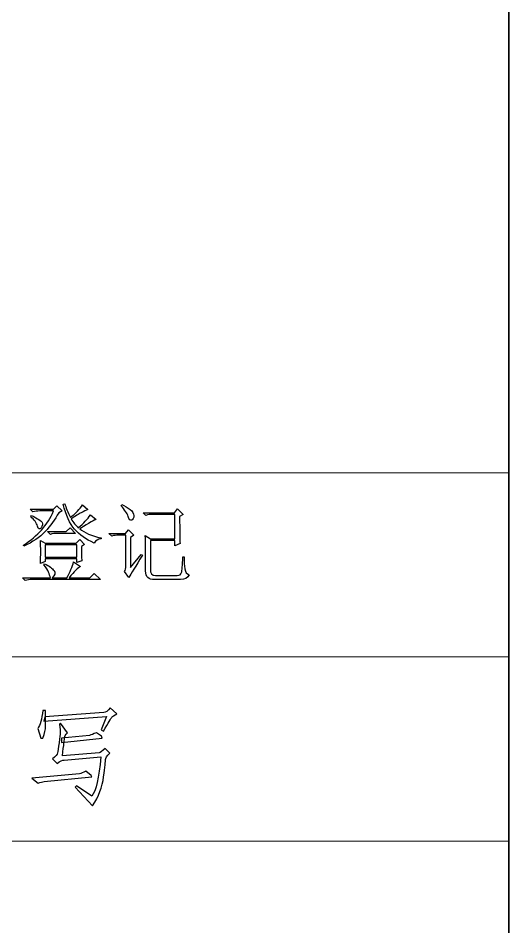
# Model space of a CAD drawing. Header units: millimetres. Extents: x -894 to 2281, y 379 to 1725.
# Drawn here: x -833.6 to -773.8, y 718.7 to 829.5 of the extents above; entities that cross this region are included whole.
import ezdxf

# ---------------------------------------------------------------- set-up
doc = ezdxf.new("R2010")
doc.units = ezdxf.units.MM
doc.layers.add('layer 1', color=7, linetype='Continuous')

msp = doc.modelspace()

# ---------------------------------------------------------------- linework, layer by layer
at = {"layer": 'layer 1', "lineweight": 35}
msp.add_open_spline([(-773.752, 1690.598), (-773.752, 1690.598), (-773.752, 401.164), (-773.752, 401.164)], degree=3, dxfattribs=at)
at = {"layer": 'layer 1', "color": 1, "lineweight": 9}
for points in [[(-773.752, 774.066), (-773.752, 774.066), (-894.236, 774.066), (-894.236, 774.066)], [(-773.752, 774.066), (-773.752, 774.066), (-773.752, 774.066), (-773.752, 774.066)], [(-773.752, 751.602), (-773.752, 751.602), (-894.236, 751.602), (-894.236, 751.602)], [(-773.752, 751.602), (-773.752, 751.602), (-773.752, 751.602), (-773.752, 751.602)], [(-773.752, 729.138), (-773.752, 729.138), (-894.236, 729.138), (-894.236, 729.138)], [(-773.752, 729.138), (-773.752, 729.138), (-773.752, 729.138), (-773.752, 729.138)]]:
    msp.add_open_spline(points, degree=3, dxfattribs=at)
at = {"layer": 'layer 1', "color": 1}
for points, knots in [([(-832.149, 769.61), (-832.149, 769.61), (-831.812, 769.272), (-831.812, 769.272), (-831.812, 769.272), (-831.561, 769.357), (-831.279, 769.4), (-830.973, 769.4), (-830.973, 769.4), (-830.973, 769.4), (-829.29, 769.4), (-829.29, 769.4), (-829.29, 769.4), (-829.992, 767.717), (-831.21, 766.33), (-832.948, 765.236), (-832.948, 765.236), (-832.948, 765.236), (-832.907, 765.11), (-832.907, 765.11), (-832.907, 765.11), (-831.841, 765.587), (-830.978, 766.176), (-830.32, 766.875), (-830.32, 766.875), (-829.661, 767.577), (-829.107, 768.348), (-828.659, 769.188), (-828.659, 769.188), (-828.659, 769.188), (-828.239, 769.4), (-828.239, 769.4), (-828.239, 769.4), (-828.239, 769.4), (-828.87, 770.029), (-828.87, 770.029), (-828.87, 770.029), (-828.87, 770.029), (-829.29, 769.61), (-829.29, 769.61), (-829.29, 769.61), (-829.29, 769.61), (-832.149, 769.61), (-832.149, 769.61)], [0, 0, 0, 0, 0.0909091, 0.0909091, 0.0909091, 0.0909091, 0.1818182, 0.1818182, 0.1818182, 0.1818182, 0.2727273, 0.2727273, 0.2727273, 0.2727273, 0.3636364, 0.3636364, 0.3636364, 0.3636364, 0.4545455, 0.4545455, 0.4545455, 0.4545455, 0.5454545, 0.5454545, 0.5454545, 0.5454545, 0.6363636, 0.6363636, 0.6363636, 0.6363636, 0.7272727, 0.7272727, 0.7272727, 0.7272727, 0.8181818, 0.8181818, 0.8181818, 0.8181818, 0.9090909, 0.9090909, 0.9090909, 0.9090909, 1, 1, 1, 1]), ([(-827.903, 770.282), (-827.903, 770.282), (-828.113, 770.239), (-828.113, 770.239), (-828.113, 770.239), (-827.776, 768.867), (-827.313, 767.843), (-826.725, 767.17), (-826.725, 767.17), (-826.136, 766.497), (-825.338, 765.937), (-824.328, 765.489), (-824.328, 765.489), (-824.133, 765.797), (-823.853, 765.964), (-823.488, 765.993), (-823.488, 765.993), (-823.488, 765.993), (-823.488, 766.118), (-823.488, 766.118), (-823.488, 766.118), (-824.637, 766.371), (-825.507, 766.736), (-826.095, 767.213), (-826.095, 767.213), (-825.815, 767.381), (-825.449, 767.606), (-825.001, 767.885), (-825.001, 767.885), (-824.552, 768.165), (-824.245, 768.32), (-824.077, 768.348), (-824.077, 768.348), (-824.077, 768.348), (-824.791, 768.937), (-824.791, 768.937), (-824.791, 768.937), (-825.128, 768.404), (-825.618, 767.871), (-826.264, 767.338), (-826.264, 767.338), (-826.57, 767.618), (-826.865, 767.982), (-827.146, 768.431), (-827.146, 768.431), (-826.614, 768.768), (-826.199, 769.021), (-825.905, 769.188), (-825.905, 769.188), (-825.611, 769.357), (-825.338, 769.482), (-825.085, 769.566), (-825.085, 769.566), (-825.085, 769.566), (-825.758, 770.155), (-825.758, 770.155), (-825.758, 770.155), (-826.095, 769.624), (-826.585, 769.103), (-827.231, 768.599), (-827.231, 768.599), (-827.566, 769.272), (-827.79, 769.834), (-827.903, 770.282)], [0, 0, 0, 0, 0.0625, 0.0625, 0.0625, 0.0625, 0.125, 0.125, 0.125, 0.125, 0.1875, 0.1875, 0.1875, 0.1875, 0.25, 0.25, 0.25, 0.25, 0.3125, 0.3125, 0.3125, 0.3125, 0.375, 0.375, 0.375, 0.375, 0.4375, 0.4375, 0.4375, 0.4375, 0.5, 0.5, 0.5, 0.5, 0.5625, 0.5625, 0.5625, 0.5625, 0.625, 0.625, 0.625, 0.625, 0.6875, 0.6875, 0.6875, 0.6875, 0.75, 0.75, 0.75, 0.75, 0.8125, 0.8125, 0.8125, 0.8125, 0.875, 0.875, 0.875, 0.875, 0.9375, 0.9375, 0.9375, 0.9375, 1, 1, 1, 1]), ([(-821.049, 770.029), (-820.6, 769.552), (-820.313, 769.118), (-820.188, 768.727), (-820.188, 768.727), (-820.062, 768.334), (-819.913, 768.187), (-819.746, 768.284), (-819.746, 768.284), (-819.578, 768.382), (-819.493, 768.565), (-819.493, 768.831), (-819.493, 768.831), (-819.493, 769.098), (-819.648, 769.342), (-819.956, 769.566), (-819.956, 769.566), (-820.265, 769.791), (-820.6, 770), (-820.964, 770.198), (-820.964, 770.198), (-820.964, 770.198), (-821.049, 770.029), (-821.049, 770.029)], [0, 0, 0, 0, 0.1666667, 0.1666667, 0.1666667, 0.1666667, 0.3333333, 0.3333333, 0.3333333, 0.3333333, 0.5, 0.5, 0.5, 0.5, 0.6666667, 0.6666667, 0.6666667, 0.6666667, 0.8333333, 0.8333333, 0.8333333, 0.8333333, 1, 1, 1, 1]), ([(-818.064, 762.082), (-818.064, 761.354), (-817.699, 761.004), (-816.971, 761.031), (-816.971, 761.031), (-816.971, 761.031), (-813.817, 761.031), (-813.817, 761.031), (-813.817, 761.031), (-813.285, 761.031), (-812.92, 761.228), (-812.725, 761.621), (-812.725, 761.621), (-813.033, 761.704), (-813.214, 761.942), (-813.27, 762.335), (-813.27, 762.335), (-813.327, 762.728), (-813.354, 763.218), (-813.354, 763.806), (-813.354, 763.806), (-813.354, 763.806), (-813.523, 763.806), (-813.523, 763.806), (-813.523, 763.806), (-813.552, 762.742), (-813.6, 762.096), (-813.67, 761.872), (-813.67, 761.872), (-813.74, 761.648), (-813.916, 761.537), (-814.196, 761.537), (-814.196, 761.537), (-814.196, 761.537), (-816.846, 761.537), (-816.846, 761.537), (-816.846, 761.537), (-817.294, 761.537), (-817.504, 761.788), (-817.475, 762.294), (-817.475, 762.294), (-817.475, 762.294), (-817.475, 765.783), (-817.475, 765.783), (-817.475, 765.783), (-817.475, 765.783), (-814.49, 765.783), (-814.49, 765.783), (-814.49, 765.783), (-814.49, 765.783), (-814.49, 765.152), (-814.49, 765.152), (-814.49, 765.152), (-814.49, 765.152), (-813.858, 765.446), (-813.858, 765.446), (-813.858, 765.446), (-813.887, 765.867), (-813.902, 766.96), (-813.902, 768.727), (-813.902, 768.727), (-813.902, 768.727), (-813.482, 768.978), (-813.482, 768.978), (-813.482, 768.978), (-813.482, 768.978), (-814.155, 769.651), (-814.155, 769.651), (-814.155, 769.651), (-814.155, 769.651), (-814.531, 769.188), (-814.531, 769.188), (-814.531, 769.188), (-814.531, 769.188), (-818.358, 769.188), (-818.358, 769.188), (-818.358, 769.188), (-818.358, 769.188), (-818.022, 768.852), (-818.022, 768.852), (-818.022, 768.852), (-817.769, 768.937), (-817.489, 768.978), (-817.181, 768.978), (-817.181, 768.978), (-817.181, 768.978), (-814.49, 768.978), (-814.49, 768.978), (-814.49, 768.978), (-814.49, 768.978), (-814.49, 765.993), (-814.49, 765.993), (-814.49, 765.993), (-814.49, 765.993), (-817.475, 765.993), (-817.475, 765.993), (-817.475, 765.993), (-817.475, 765.993), (-818.106, 766.413), (-818.106, 766.413), (-818.106, 766.413), (-818.078, 765.908), (-818.064, 765.433), (-818.064, 764.985), (-818.064, 764.985), (-818.064, 764.985), (-818.064, 762.082), (-818.064, 762.082)], [0, 0, 0, 0, 0.037037, 0.037037, 0.037037, 0.037037, 0.0740741, 0.0740741, 0.0740741, 0.0740741, 0.1111111, 0.1111111, 0.1111111, 0.1111111, 0.1481481, 0.1481481, 0.1481481, 0.1481481, 0.1851852, 0.1851852, 0.1851852, 0.1851852, 0.2222222, 0.2222222, 0.2222222, 0.2222222, 0.2592593, 0.2592593, 0.2592593, 0.2592593, 0.2962963, 0.2962963, 0.2962963, 0.2962963, 0.3333333, 0.3333333, 0.3333333, 0.3333333, 0.3703704, 0.3703704, 0.3703704, 0.3703704, 0.4074074, 0.4074074, 0.4074074, 0.4074074, 0.4444444, 0.4444444, 0.4444444, 0.4444444, 0.4814815, 0.4814815, 0.4814815, 0.4814815, 0.5185185, 0.5185185, 0.5185185, 0.5185185, 0.5555556, 0.5555556, 0.5555556, 0.5555556, 0.5925926, 0.5925926, 0.5925926, 0.5925926, 0.6296296, 0.6296296, 0.6296296, 0.6296296, 0.6666667, 0.6666667, 0.6666667, 0.6666667, 0.7037037, 0.7037037, 0.7037037, 0.7037037, 0.7407407, 0.7407407, 0.7407407, 0.7407407, 0.7777778, 0.7777778, 0.7777778, 0.7777778, 0.8148148, 0.8148148, 0.8148148, 0.8148148, 0.8518519, 0.8518519, 0.8518519, 0.8518519, 0.8888889, 0.8888889, 0.8888889, 0.8888889, 0.9259259, 0.9259259, 0.9259259, 0.9259259, 0.962963, 0.962963, 0.962963, 0.962963, 1, 1, 1, 1]), ([(-831.981, 768.852), (-831.981, 768.852), (-832.065, 768.727), (-832.065, 768.727), (-832.065, 768.727), (-831.645, 768.334), (-831.371, 767.941), (-831.246, 767.548), (-831.246, 767.548), (-831.12, 767.157), (-830.973, 767.085), (-830.804, 767.338), (-830.804, 767.338), (-830.636, 767.591), (-830.594, 767.808), (-830.677, 767.99), (-830.677, 767.99), (-830.761, 768.173), (-831.197, 768.46), (-831.981, 768.852)], [0, 0, 0, 0, 0.2, 0.2, 0.2, 0.2, 0.4, 0.4, 0.4, 0.4, 0.6, 0.6, 0.6, 0.6, 0.8, 0.8, 0.8, 0.8, 1, 1, 1, 1]), ([(-830.004, 766.875), (-830.004, 766.875), (-829.668, 766.54), (-829.668, 766.54), (-829.668, 766.54), (-829.416, 766.624), (-829.136, 766.666), (-828.827, 766.666), (-828.827, 766.666), (-828.827, 766.666), (-826.599, 766.666), (-826.599, 766.666), (-826.599, 766.666), (-826.599, 766.666), (-827.272, 767.338), (-827.272, 767.338), (-827.272, 767.338), (-827.272, 767.338), (-827.735, 766.875), (-827.735, 766.875), (-827.735, 766.875), (-827.735, 766.875), (-830.004, 766.875), (-830.004, 766.875)], [0, 0, 0, 0, 0.1666667, 0.1666667, 0.1666667, 0.1666667, 0.3333333, 0.3333333, 0.3333333, 0.3333333, 0.5, 0.5, 0.5, 0.5, 0.6666667, 0.6666667, 0.6666667, 0.6666667, 0.8333333, 0.8333333, 0.8333333, 0.8333333, 1, 1, 1, 1]), ([(-820.629, 761.999), (-820.629, 761.999), (-820.082, 761.284), (-820.082, 761.284), (-820.082, 761.284), (-819.831, 761.732), (-819.283, 762.644), (-818.442, 764.018), (-818.442, 764.018), (-818.442, 764.018), (-818.611, 764.1), (-818.611, 764.1), (-818.611, 764.1), (-818.611, 764.1), (-819.913, 762.504), (-819.913, 762.504), (-819.913, 762.504), (-819.913, 762.504), (-819.913, 766.161), (-819.913, 766.161), (-819.913, 766.161), (-819.913, 766.161), (-819.493, 766.456), (-819.493, 766.456), (-819.493, 766.456), (-819.493, 766.456), (-820.125, 767.085), (-820.125, 767.085), (-820.125, 767.085), (-820.125, 767.085), (-820.503, 766.666), (-820.503, 766.666), (-820.503, 766.666), (-820.503, 766.666), (-822.522, 766.666), (-822.522, 766.666), (-822.522, 766.666), (-822.522, 766.666), (-822.184, 766.33), (-822.184, 766.33), (-822.184, 766.33), (-821.931, 766.413), (-821.651, 766.456), (-821.343, 766.456), (-821.343, 766.456), (-821.343, 766.456), (-820.46, 766.456), (-820.46, 766.456), (-820.46, 766.456), (-820.46, 766.456), (-820.46, 762.755), (-820.46, 762.755), (-820.46, 762.755), (-820.46, 762.419), (-820.516, 762.166), (-820.629, 761.999)], [0, 0, 0, 0, 0.0714286, 0.0714286, 0.0714286, 0.0714286, 0.1428571, 0.1428571, 0.1428571, 0.1428571, 0.2142857, 0.2142857, 0.2142857, 0.2142857, 0.2857143, 0.2857143, 0.2857143, 0.2857143, 0.3571429, 0.3571429, 0.3571429, 0.3571429, 0.4285714, 0.4285714, 0.4285714, 0.4285714, 0.5, 0.5, 0.5, 0.5, 0.5714286, 0.5714286, 0.5714286, 0.5714286, 0.6428571, 0.6428571, 0.6428571, 0.6428571, 0.7142857, 0.7142857, 0.7142857, 0.7142857, 0.7857143, 0.7857143, 0.7857143, 0.7857143, 0.8571429, 0.8571429, 0.8571429, 0.8571429, 0.9285714, 0.9285714, 0.9285714, 0.9285714, 1, 1, 1, 1]), ([(-830.889, 763.008), (-830.889, 763.008), (-830.3, 763.218), (-830.3, 763.218), (-830.3, 763.218), (-830.3, 763.218), (-830.3, 763.555), (-830.3, 763.555), (-830.3, 763.555), (-830.3, 763.555), (-826.431, 763.555), (-826.431, 763.555), (-826.431, 763.555), (-826.431, 763.555), (-826.431, 763.092), (-826.431, 763.092), (-826.431, 763.092), (-826.431, 763.092), (-825.842, 763.302), (-825.842, 763.302), (-825.842, 763.302), (-825.871, 763.722), (-825.885, 764.312), (-825.885, 765.067), (-825.885, 765.067), (-825.885, 765.067), (-825.507, 765.32), (-825.507, 765.32), (-825.507, 765.32), (-825.507, 765.32), (-826.095, 765.908), (-826.095, 765.908), (-826.095, 765.908), (-826.095, 765.908), (-826.515, 765.489), (-826.515, 765.489), (-826.515, 765.489), (-826.515, 765.489), (-830.3, 765.489), (-830.3, 765.489), (-830.3, 765.489), (-830.3, 765.489), (-830.889, 765.783), (-830.889, 765.783), (-830.889, 765.783), (-830.86, 765.363), (-830.845, 764.915), (-830.845, 764.438), (-830.845, 764.438), (-830.845, 763.96), (-830.86, 763.485), (-830.889, 763.008)], [0, 0, 0, 0, 0.0769231, 0.0769231, 0.0769231, 0.0769231, 0.1538462, 0.1538462, 0.1538462, 0.1538462, 0.2307692, 0.2307692, 0.2307692, 0.2307692, 0.3076923, 0.3076923, 0.3076923, 0.3076923, 0.3846154, 0.3846154, 0.3846154, 0.3846154, 0.4615385, 0.4615385, 0.4615385, 0.4615385, 0.5384615, 0.5384615, 0.5384615, 0.5384615, 0.6153846, 0.6153846, 0.6153846, 0.6153846, 0.6923077, 0.6923077, 0.6923077, 0.6923077, 0.7692308, 0.7692308, 0.7692308, 0.7692308, 0.8461538, 0.8461538, 0.8461538, 0.8461538, 0.9230769, 0.9230769, 0.9230769, 0.9230769, 1, 1, 1, 1]), ([(-830.3, 765.279), (-830.3, 765.279), (-826.431, 765.279), (-826.431, 765.279), (-826.431, 765.279), (-826.431, 765.279), (-826.431, 763.765), (-826.431, 763.765), (-826.431, 763.765), (-826.431, 763.765), (-830.3, 763.765), (-830.3, 763.765), (-830.3, 763.765), (-830.3, 763.765), (-830.3, 765.279), (-830.3, 765.279)], [0, 0, 0, 0, 0.25, 0.25, 0.25, 0.25, 0.5, 0.5, 0.5, 0.5, 0.75, 0.75, 0.75, 0.75, 1, 1, 1, 1]), ([(-833.073, 761.243), (-833.073, 761.243), (-832.738, 760.905), (-832.738, 760.905), (-832.738, 760.905), (-832.485, 760.99), (-832.205, 761.031), (-831.897, 761.031), (-831.897, 761.031), (-831.897, 761.031), (-823.573, 761.031), (-823.573, 761.031), (-823.573, 761.031), (-823.573, 761.031), (-824.328, 761.788), (-824.328, 761.788), (-824.328, 761.788), (-824.328, 761.788), (-824.875, 761.243), (-824.875, 761.243), (-824.875, 761.243), (-824.875, 761.243), (-827.397, 761.243), (-827.397, 761.243), (-827.397, 761.243), (-826.753, 762.026), (-826.29, 762.489), (-826.011, 762.629), (-826.011, 762.629), (-826.011, 762.629), (-826.852, 763.176), (-826.852, 763.176), (-826.852, 763.176), (-826.992, 762.615), (-827.257, 761.971), (-827.65, 761.243), (-827.65, 761.243), (-827.65, 761.243), (-829.459, 761.243), (-829.459, 761.243), (-829.459, 761.243), (-829.095, 761.551), (-829.017, 761.845), (-829.227, 762.125), (-829.227, 762.125), (-829.437, 762.405), (-829.823, 762.685), (-830.382, 762.966), (-830.382, 762.966), (-830.382, 762.966), (-830.467, 762.839), (-830.467, 762.839), (-830.467, 762.839), (-830.187, 762.475), (-829.999, 762.173), (-829.9, 761.935), (-829.9, 761.935), (-829.801, 761.698), (-829.724, 761.467), (-829.668, 761.243), (-829.668, 761.243), (-829.668, 761.243), (-833.073, 761.243), (-833.073, 761.243)], [0, 0, 0, 0, 0.0625, 0.0625, 0.0625, 0.0625, 0.125, 0.125, 0.125, 0.125, 0.1875, 0.1875, 0.1875, 0.1875, 0.25, 0.25, 0.25, 0.25, 0.3125, 0.3125, 0.3125, 0.3125, 0.375, 0.375, 0.375, 0.375, 0.4375, 0.4375, 0.4375, 0.4375, 0.5, 0.5, 0.5, 0.5, 0.5625, 0.5625, 0.5625, 0.5625, 0.625, 0.625, 0.625, 0.625, 0.6875, 0.6875, 0.6875, 0.6875, 0.75, 0.75, 0.75, 0.75, 0.8125, 0.8125, 0.8125, 0.8125, 0.875, 0.875, 0.875, 0.875, 0.9375, 0.9375, 0.9375, 0.9375, 1, 1, 1, 1]), ([(-830.84, 741.703), (-830.84, 741.703), (-831.208, 742.859), (-831.208, 742.859), (-831.208, 742.859), (-830.928, 743.246), (-830.716, 743.983), (-830.575, 745.072), (-830.575, 745.072), (-830.575, 745.072), (-830.26, 745.072), (-830.26, 745.072), (-830.26, 745.072), (-830.26, 744.124), (-830.26, 743.475), (-830.26, 743.125), (-830.26, 743.125), (-830.26, 742.772), (-830.366, 742.298), (-830.575, 741.703), (-830.575, 741.703), (-830.575, 741.703), (-830.84, 741.703), (-830.84, 741.703)], [0, 0, 0, 0, 0.1666667, 0.1666667, 0.1666667, 0.1666667, 0.3333333, 0.3333333, 0.3333333, 0.3333333, 0.5, 0.5, 0.5, 0.5, 0.6666667, 0.6666667, 0.6666667, 0.6666667, 0.8333333, 0.8333333, 0.8333333, 0.8333333, 1, 1, 1, 1]), ([(-822.836, 744.335), (-822.836, 744.335), (-830.472, 743.756), (-830.472, 743.756), (-830.472, 743.756), (-830.472, 743.756), (-830.366, 744.281), (-830.366, 744.281), (-830.366, 744.281), (-830.366, 744.281), (-823.153, 744.809), (-823.153, 744.809), (-823.153, 744.809), (-822.942, 744.809), (-822.679, 745.003), (-822.362, 745.387), (-822.362, 745.387), (-822.362, 745.387), (-821.574, 744.65), (-821.574, 744.65), (-821.574, 744.65), (-821.888, 744.475), (-822.09, 744.335), (-822.178, 744.23), (-822.178, 744.23), (-822.265, 744.124), (-822.609, 743.563), (-823.204, 742.545), (-823.204, 742.545), (-823.204, 742.545), (-823.467, 742.702), (-823.467, 742.702), (-823.467, 742.702), (-823.467, 742.702), (-822.836, 744.335), (-822.836, 744.335)], [0, 0, 0, 0, 0.1111111, 0.1111111, 0.1111111, 0.1111111, 0.2222222, 0.2222222, 0.2222222, 0.2222222, 0.3333333, 0.3333333, 0.3333333, 0.3333333, 0.4444444, 0.4444444, 0.4444444, 0.4444444, 0.5555556, 0.5555556, 0.5555556, 0.5555556, 0.6666667, 0.6666667, 0.6666667, 0.6666667, 0.7777778, 0.7777778, 0.7777778, 0.7777778, 0.8888889, 0.8888889, 0.8888889, 0.8888889, 1, 1, 1, 1]), ([(-824.626, 734.595), (-824.101, 735.262), (-823.732, 736.859), (-823.521, 739.387), (-823.521, 739.387), (-823.521, 739.387), (-827.996, 739.016), (-827.996, 739.016), (-827.996, 739.016), (-828.207, 739.016), (-828.488, 738.877), (-828.838, 738.596), (-828.838, 738.596), (-828.838, 738.596), (-829.418, 739.175), (-829.418, 739.175), (-829.418, 739.175), (-829.032, 739.456), (-828.82, 739.692), (-828.787, 739.885), (-828.787, 739.885), (-828.751, 740.078), (-828.69, 740.492), (-828.603, 741.123), (-828.603, 741.123), (-828.513, 741.754), (-828.47, 742.159), (-828.47, 742.334), (-828.47, 742.334), (-828.47, 742.509), (-828.506, 742.859), (-828.576, 743.387), (-828.576, 743.387), (-828.576, 743.387), (-828.416, 743.493), (-828.416, 743.493), (-828.416, 743.493), (-828.416, 743.493), (-827.574, 742.334), (-827.574, 742.334), (-827.574, 742.334), (-827.821, 742.089), (-827.944, 741.896), (-827.944, 741.754), (-827.944, 741.754), (-827.944, 741.615), (-828.032, 740.878), (-828.207, 739.544), (-828.207, 739.544), (-828.207, 739.544), (-823.732, 739.912), (-823.732, 739.912), (-823.732, 739.912), (-823.591, 739.912), (-823.346, 740.087), (-822.993, 740.438), (-822.993, 740.438), (-822.993, 740.438), (-822.416, 739.858), (-822.416, 739.858), (-822.416, 739.858), (-822.766, 739.508), (-822.942, 739.245), (-822.942, 739.07), (-822.942, 739.07), (-822.942, 738.895), (-823.02, 738.191), (-823.177, 736.963), (-823.177, 736.963), (-823.337, 735.736), (-823.784, 734.559), (-824.521, 733.436), (-824.521, 733.436), (-824.521, 733.436), (-826.628, 735.7), (-826.628, 735.7), (-826.628, 735.7), (-826.628, 735.7), (-826.468, 735.857), (-826.468, 735.857), (-826.468, 735.857), (-826.468, 735.857), (-824.626, 734.595), (-824.626, 734.595)], [0, 0, 0, 0, 0.047619, 0.047619, 0.047619, 0.047619, 0.0952381, 0.0952381, 0.0952381, 0.0952381, 0.1428571, 0.1428571, 0.1428571, 0.1428571, 0.1904762, 0.1904762, 0.1904762, 0.1904762, 0.2380952, 0.2380952, 0.2380952, 0.2380952, 0.2857143, 0.2857143, 0.2857143, 0.2857143, 0.3333333, 0.3333333, 0.3333333, 0.3333333, 0.3809524, 0.3809524, 0.3809524, 0.3809524, 0.4285714, 0.4285714, 0.4285714, 0.4285714, 0.4761905, 0.4761905, 0.4761905, 0.4761905, 0.5238095, 0.5238095, 0.5238095, 0.5238095, 0.5714286, 0.5714286, 0.5714286, 0.5714286, 0.6190476, 0.6190476, 0.6190476, 0.6190476, 0.6666667, 0.6666667, 0.6666667, 0.6666667, 0.7142857, 0.7142857, 0.7142857, 0.7142857, 0.7619048, 0.7619048, 0.7619048, 0.7619048, 0.8095238, 0.8095238, 0.8095238, 0.8095238, 0.8571429, 0.8571429, 0.8571429, 0.8571429, 0.9047619, 0.9047619, 0.9047619, 0.9047619, 0.952381, 0.952381, 0.952381, 0.952381, 1, 1, 1, 1]), ([(-823.416, 741.914), (-823.416, 741.914), (-823.362, 741.703), (-823.362, 741.703), (-823.362, 741.703), (-823.362, 741.703), (-828.313, 741.175), (-828.313, 741.175), (-828.313, 741.175), (-828.313, 741.175), (-828.313, 741.703), (-828.313, 741.703), (-828.313, 741.703), (-828.313, 741.703), (-824.889, 742.017), (-824.889, 742.017), (-824.889, 742.017), (-824.714, 742.089), (-824.433, 742.195), (-824.047, 742.334), (-824.047, 742.334), (-824.047, 742.334), (-823.416, 741.914), (-823.416, 741.914)], [0, 0, 0, 0, 0.1666667, 0.1666667, 0.1666667, 0.1666667, 0.3333333, 0.3333333, 0.3333333, 0.3333333, 0.5, 0.5, 0.5, 0.5, 0.6666667, 0.6666667, 0.6666667, 0.6666667, 0.8333333, 0.8333333, 0.8333333, 0.8333333, 1, 1, 1, 1]), ([(-824.678, 737.122), (-824.678, 737.122), (-824.626, 736.963), (-824.626, 736.963), (-824.626, 736.963), (-824.626, 736.963), (-830.418, 736.385), (-830.418, 736.385), (-830.418, 736.385), (-830.629, 736.385), (-830.874, 736.313), (-831.154, 736.174), (-831.154, 736.174), (-831.154, 736.174), (-831.945, 736.805), (-831.945, 736.805), (-831.945, 736.805), (-831.945, 736.805), (-826.1, 737.331), (-826.1, 737.331), (-826.1, 737.331), (-825.961, 737.367), (-825.714, 737.473), (-825.363, 737.648), (-825.363, 737.648), (-825.363, 737.648), (-824.678, 737.122), (-824.678, 737.122)], [0, 0, 0, 0, 0.1428571, 0.1428571, 0.1428571, 0.1428571, 0.2857143, 0.2857143, 0.2857143, 0.2857143, 0.4285714, 0.4285714, 0.4285714, 0.4285714, 0.5714286, 0.5714286, 0.5714286, 0.5714286, 0.7142857, 0.7142857, 0.7142857, 0.7142857, 0.8571429, 0.8571429, 0.8571429, 0.8571429, 1, 1, 1, 1])]:
    msp.add_open_spline(points, degree=3, knots=knots, dxfattribs=at)

doc.saveas('drawing.dxf')
